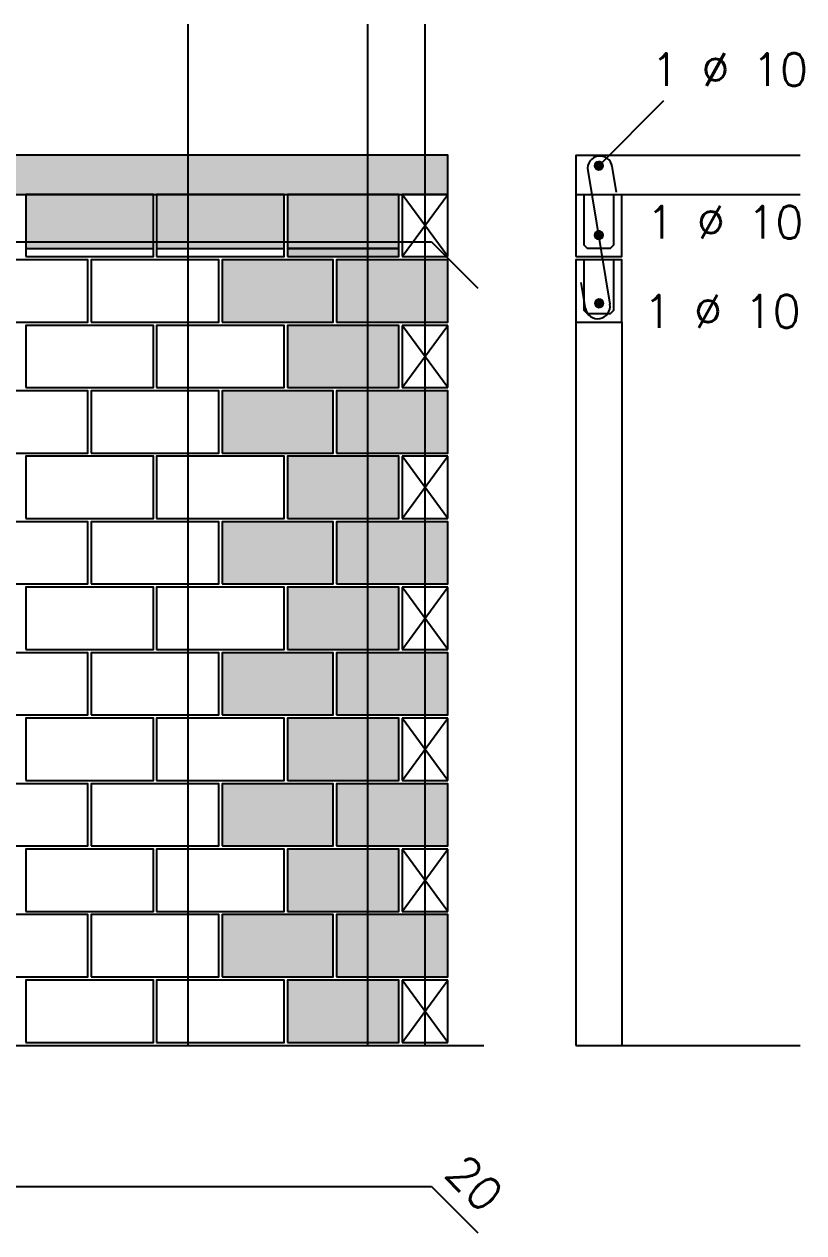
# Model space of a CAD drawing. Extents: x -1.9 to 86, y -1.6 to 60.9.
# Drawn here: x 31.22 to 35.98, y 47.9 to 55.29 of the extents above; entities that cross this region are included whole.
import ezdxf

# ---------------------------------------------------------------- set-up
doc = ezdxf.new("R2010")
doc.units = 0
doc.header["$MEASUREMENT"] = 0
for name, color, linetype in [('PENA_01', 1, 'CONTINUOUS'), ('PENA_02', 2, 'CONTINUOUS'), ('PENA_03', 3, 'CONTINUOUS'), ('PENA_05', 5, 'CONTINUOUS'), ('PENA_09', 254, 'CONTINUOUS'), ('PENA_11', 252, 'CONTINUOUS'), ('PENA_21', 100, 'CONTINUOUS')]:
    doc.layers.add(name, color=color, linetype=linetype)
doc.styles.get("Standard").update_dxf_attribs({"font": 'ROMANS.SHX'})

msp = doc.modelspace()

# ---------------------------------------------------------------- linework, layer by layer
at = {"layer": 'PENA_01', "linetype": 'Continuous'}
for p, q in [((34.729357, 54.422978), (35.127833, 54.821454)), ((31.226489, 53.917978), (32.006489, 53.917978)), ((32.026489, 53.917978), (32.806489, 53.917978)), ((32.826489, 53.917978), (33.506489, 53.917978))]:
    msp.add_line(p, q, dxfattribs=at)
at = {"layer": 'PENA_02', "linetype": 'Continuous'}
for p, q in [((33.806489, 54.247978), (33.526489, 54.247978)), ((33.526489, 54.247978), (33.526489, 53.867978)), ((33.806489, 53.867978), (33.806489, 54.247978)), ((33.526489, 53.867978), (33.806489, 53.867978)), ((33.806489, 53.447978), (33.526489, 53.447978)), ((33.526489, 53.447978), (33.526489, 53.067978)), ((33.806489, 53.067978), (33.806489, 53.447978)), ((33.526489, 53.067978), (33.806489, 53.067978)), ((33.806489, 52.647978), (33.526489, 52.647978)), ((33.526489, 52.647978), (33.526489, 52.267978)), ((33.806489, 52.267978), (33.806489, 52.647978)), ((33.526489, 52.267978), (33.806489, 52.267978)), ((33.806489, 51.847978), (33.526489, 51.847978)), ((33.526489, 51.847978), (33.526489, 51.467978)), ((33.806489, 51.467978), (33.806489, 51.847978)), ((33.526489, 51.467978), (33.806489, 51.467978)), ((33.806489, 51.047978), (33.526489, 51.047978)), ((33.526489, 51.047978), (33.526489, 50.667978)), ((33.806489, 50.667978), (33.806489, 51.047978)), ((33.526489, 50.667978), (33.806489, 50.667978)), ((33.806489, 50.247978), (33.526489, 50.247978)), ((33.526489, 50.247978), (33.526489, 49.867978)), ((33.806489, 49.867978), (33.806489, 50.247978)), ((33.526489, 49.867978), (33.806489, 49.867978)), ((33.806489, 49.447978), (33.526489, 49.447978)), ((33.526489, 49.447978), (33.526489, 49.067978)), ((33.806489, 49.067978), (33.806489, 49.447978)), ((26.326489, 49.047978), (34.026489, 49.047978)), ((33.526489, 49.067978), (33.806489, 49.067978))]:
    msp.add_line(p, q, dxfattribs=at)
for points in [[(26.326489, 54.247978), (33.806489, 54.247978), (33.806489, 54.487978), (26.326489, 54.487978), (26.326489, 54.247978)], [(31.226489, 53.867978), (32.006489, 53.867978), (32.006489, 54.247978), (31.226489, 54.247978), (31.226489, 53.867978)], [(32.026489, 53.867978), (32.806489, 53.867978), (32.806489, 54.247978), (32.026489, 54.247978), (32.026489, 53.867978)], [(32.826489, 53.867978), (33.506489, 53.867978), (33.506489, 54.247978), (32.826489, 54.247978), (32.826489, 53.867978)], [(30.826489, 53.467978), (31.606489, 53.467978), (31.606489, 53.847978), (30.826489, 53.847978), (30.826489, 53.467978)], [(31.626489, 53.467978), (32.406489, 53.467978), (32.406489, 53.847978), (31.626489, 53.847978), (31.626489, 53.467978)], [(32.426489, 53.467978), (33.106489, 53.467978), (33.106489, 53.847978), (32.426489, 53.847978), (32.426489, 53.467978)], [(33.126489, 53.467978), (33.806489, 53.467978), (33.806489, 53.847978), (33.126489, 53.847978), (33.126489, 53.467978)], [(31.226489, 53.067978), (32.006489, 53.067978), (32.006489, 53.447978), (31.226489, 53.447978), (31.226489, 53.067978)], [(32.026489, 53.067978), (32.806489, 53.067978), (32.806489, 53.447978), (32.026489, 53.447978), (32.026489, 53.067978)], [(32.826489, 53.067978), (33.506489, 53.067978), (33.506489, 53.447978), (32.826489, 53.447978), (32.826489, 53.067978)], [(30.826489, 52.667978), (31.606489, 52.667978), (31.606489, 53.047978), (30.826489, 53.047978), (30.826489, 52.667978)], [(31.626489, 52.667978), (32.406489, 52.667978), (32.406489, 53.047978), (31.626489, 53.047978), (31.626489, 52.667978)], [(32.426489, 52.667978), (33.106489, 52.667978), (33.106489, 53.047978), (32.426489, 53.047978), (32.426489, 52.667978)], [(33.126489, 52.667978), (33.806489, 52.667978), (33.806489, 53.047978), (33.126489, 53.047978), (33.126489, 52.667978)], [(31.226489, 52.267978), (32.006489, 52.267978), (32.006489, 52.647978), (31.226489, 52.647978), (31.226489, 52.267978)], [(32.026489, 52.267978), (32.806489, 52.267978), (32.806489, 52.647978), (32.026489, 52.647978), (32.026489, 52.267978)], [(32.826489, 52.267978), (33.506489, 52.267978), (33.506489, 52.647978), (32.826489, 52.647978), (32.826489, 52.267978)], [(30.826489, 51.867978), (31.606489, 51.867978), (31.606489, 52.247978), (30.826489, 52.247978), (30.826489, 51.867978)], [(31.626489, 51.867978), (32.406489, 51.867978), (32.406489, 52.247978), (31.626489, 52.247978), (31.626489, 51.867978)], [(32.426489, 51.867978), (33.106489, 51.867978), (33.106489, 52.247978), (32.426489, 52.247978), (32.426489, 51.867978)], [(33.126489, 51.867978), (33.806489, 51.867978), (33.806489, 52.247978), (33.126489, 52.247978), (33.126489, 51.867978)], [(31.226489, 51.467978), (32.006489, 51.467978), (32.006489, 51.847978), (31.226489, 51.847978), (31.226489, 51.467978)], [(32.026489, 51.467978), (32.806489, 51.467978), (32.806489, 51.847978), (32.026489, 51.847978), (32.026489, 51.467978)], [(32.826489, 51.467978), (33.506489, 51.467978), (33.506489, 51.847978), (32.826489, 51.847978), (32.826489, 51.467978)], [(30.826489, 51.067978), (31.606489, 51.067978), (31.606489, 51.447978), (30.826489, 51.447978), (30.826489, 51.067978)], [(31.626489, 51.067978), (32.406489, 51.067978), (32.406489, 51.447978), (31.626489, 51.447978), (31.626489, 51.067978)], [(32.426489, 51.067978), (33.106489, 51.067978), (33.106489, 51.447978), (32.426489, 51.447978), (32.426489, 51.067978)], [(33.126489, 51.067978), (33.806489, 51.067978), (33.806489, 51.447978), (33.126489, 51.447978), (33.126489, 51.067978)], [(31.226489, 50.667978), (32.006489, 50.667978), (32.006489, 51.047978), (31.226489, 51.047978), (31.226489, 50.667978)], [(32.026489, 50.667978), (32.806489, 50.667978), (32.806489, 51.047978), (32.026489, 51.047978), (32.026489, 50.667978)], [(32.826489, 50.667978), (33.506489, 50.667978), (33.506489, 51.047978), (32.826489, 51.047978), (32.826489, 50.667978)], [(30.826489, 50.267978), (31.606489, 50.267978), (31.606489, 50.647978), (30.826489, 50.647978), (30.826489, 50.267978)], [(31.626489, 50.267978), (32.406489, 50.267978), (32.406489, 50.647978), (31.626489, 50.647978), (31.626489, 50.267978)], [(32.426489, 50.267978), (33.106489, 50.267978), (33.106489, 50.647978), (32.426489, 50.647978), (32.426489, 50.267978)], [(33.126489, 50.267978), (33.806489, 50.267978), (33.806489, 50.647978), (33.126489, 50.647978), (33.126489, 50.267978)], [(31.226489, 49.867978), (32.006489, 49.867978), (32.006489, 50.247978), (31.226489, 50.247978), (31.226489, 49.867978)], [(32.026489, 49.867978), (32.806489, 49.867978), (32.806489, 50.247978), (32.026489, 50.247978), (32.026489, 49.867978)], [(32.826489, 49.867978), (33.506489, 49.867978), (33.506489, 50.247978), (32.826489, 50.247978), (32.826489, 49.867978)], [(30.826489, 49.467978), (31.606489, 49.467978), (31.606489, 49.847978), (30.826489, 49.847978), (30.826489, 49.467978)], [(31.626489, 49.467978), (32.406489, 49.467978), (32.406489, 49.847978), (31.626489, 49.847978), (31.626489, 49.467978)], [(32.426489, 49.467978), (33.106489, 49.467978), (33.106489, 49.847978), (32.426489, 49.847978), (32.426489, 49.467978)], [(33.126489, 49.467978), (33.806489, 49.467978), (33.806489, 49.847978), (33.126489, 49.847978), (33.126489, 49.467978)], [(31.226489, 49.067978), (32.006489, 49.067978), (32.006489, 49.447978), (31.226489, 49.447978), (31.226489, 49.067978)], [(32.026489, 49.067978), (32.806489, 49.067978), (32.806489, 49.447978), (32.026489, 49.447978), (32.026489, 49.067978)], [(32.826489, 49.067978), (33.506489, 49.067978), (33.506489, 49.447978), (32.826489, 49.447978), (32.826489, 49.067978)]]:
    msp.add_lwpolyline(points, dxfattribs=at)
at = {"layer": 'PENA_03', "linetype": 'Continuous'}
for p, q in [((34.589808, 54.487978), (34.589808, 53.867978)), ((34.589808, 54.487978), (35.960487, 54.487978)), ((33.526489, 53.867978), (33.806489, 54.247978)), ((33.806489, 53.867978), (33.526489, 54.247978)), ((34.589808, 54.247978), (35.960487, 54.247978)), ((34.589808, 53.467978), (34.589808, 49.047978)), ((34.869808, 53.467978), (34.869808, 49.047978)), ((33.526489, 53.067978), (33.806489, 53.447978)), ((33.806489, 53.067978), (33.526489, 53.447978)), ((33.526489, 52.267978), (33.806489, 52.647978)), ((33.806489, 52.267978), (33.526489, 52.647978)), ((33.526489, 51.467978), (33.806489, 51.847978)), ((33.806489, 51.467978), (33.526489, 51.847978)), ((33.526489, 50.667978), (33.806489, 51.047978)), ((33.806489, 50.667978), (33.526489, 51.047978)), ((33.526489, 49.867978), (33.806489, 50.247978)), ((33.806489, 49.867978), (33.526489, 50.247978)), ((33.526489, 49.067978), (33.806489, 49.447978)), ((33.806489, 49.067978), (33.526489, 49.447978)), ((34.589808, 49.047978), (35.960487, 49.047978))]:
    msp.add_line(p, q, dxfattribs=at)
for points in [[(34.754357, 54.422978), (34.752195, 54.433146), (34.746085, 54.441556), (34.737082, 54.446754), (34.726743, 54.447841), (34.716857, 54.444628), (34.709131, 54.437672), (34.704903, 54.428176), (34.704903, 54.41778), (34.709131, 54.408283), (34.716857, 54.401327), (34.726743, 54.398115), (34.737082, 54.399201), (34.746085, 54.404399), (34.752195, 54.412809), (34.754357, 54.422978)], [(34.589808, 53.867978), (34.869808, 53.867978), (34.869808, 54.247978)], [(34.819808, 54.247978), (34.819808, 53.937978), (34.799808, 53.917978), (34.659808, 53.917978), (34.639808, 53.937978), (34.639808, 54.247978)], [(34.754357, 53.998968), (34.752195, 54.009136), (34.746085, 54.017547), (34.737082, 54.022744), (34.726743, 54.023831), (34.716857, 54.020619), (34.709131, 54.013663), (34.704903, 54.004166), (34.704903, 53.99377), (34.709131, 53.984273), (34.716857, 53.977317), (34.726743, 53.974105), (34.737082, 53.975192), (34.746085, 53.980389), (34.752195, 53.9888), (34.754357, 53.998968)], [(34.589808, 53.467978), (34.869808, 53.467978), (34.869808, 53.847978), (34.589808, 53.847978), (34.589808, 53.467978)], [(34.819808, 53.847978), (34.819808, 53.537978), (34.799808, 53.517978), (34.659808, 53.517978), (34.639808, 53.537978), (34.639808, 53.847978)], [(34.756404, 53.582978), (34.754243, 53.593146), (34.748132, 53.601556), (34.739129, 53.606754), (34.728791, 53.607841), (34.718904, 53.604628), (34.711179, 53.597672), (34.70695, 53.588176), (34.70695, 53.57778), (34.711179, 53.568283), (34.718904, 53.561327), (34.728791, 53.558115), (34.739129, 53.559201), (34.748132, 53.564399), (34.754243, 53.572809), (34.756404, 53.582978)]]:
    msp.add_lwpolyline(points, dxfattribs=at)
for centre in [(34.729357, 54.422978), (34.729357, 53.998968), (34.731404, 53.582978)]:
    msp.add_circle(centre, 0.025, dxfattribs=at)
for points in [[(34.754357, 54.422978), (34.709131, 54.437672), (34.704903, 54.428176)], [(34.754357, 54.422978), (34.704903, 54.428176), (34.704903, 54.41778)], [(34.754357, 54.422978), (34.704903, 54.41778), (34.709131, 54.408283)], [(34.754357, 54.422978), (34.716857, 54.444628), (34.705864, 54.431528)], [(34.754357, 54.422978), (34.705864, 54.431528), (34.705864, 54.414427)], [(34.754357, 54.422978), (34.705864, 54.414427), (34.716857, 54.401327)], [(34.754357, 54.422978), (34.716857, 54.444628), (34.709131, 54.437672)], [(34.754357, 54.422978), (34.709131, 54.408283), (34.716857, 54.401327)], [(34.754357, 54.422978), (34.726743, 54.447841), (34.716857, 54.444628)], [(34.754357, 54.422978), (34.733698, 54.447598), (34.716857, 54.444628)], [(34.754357, 54.422978), (34.716857, 54.401327), (34.733698, 54.398358)], [(34.754357, 54.422978), (34.716857, 54.401327), (34.726743, 54.398115)], [(34.754357, 54.422978), (34.737082, 54.446754), (34.726743, 54.447841)], [(34.754357, 54.422978), (34.726743, 54.398115), (34.737082, 54.399201)], [(34.754357, 54.422978), (34.748508, 54.439048), (34.733698, 54.447598)], [(34.754357, 54.422978), (34.733698, 54.398358), (34.748508, 54.406908)], [(34.754357, 54.422978), (34.746085, 54.441556), (34.737082, 54.446754)], [(34.754357, 54.422978), (34.737082, 54.399201), (34.746085, 54.404399)], [(34.754357, 54.422978), (34.752195, 54.433146), (34.746085, 54.441556)], [(34.754357, 54.422978), (34.746085, 54.404399), (34.752195, 54.412809)], [(34.754357, 54.422978), (34.748508, 54.406908), (34.754357, 54.422978)], [(34.754357, 54.422978), (34.752195, 54.412809), (34.754357, 54.422978)], [(34.754357, 53.998968), (34.709131, 54.013663), (34.704903, 54.004166)], [(34.754357, 53.998968), (34.704903, 54.004166), (34.704903, 53.99377)], [(34.754357, 53.998968), (34.704903, 53.99377), (34.709131, 53.984273)], [(34.754357, 53.998968), (34.716857, 54.020619), (34.705864, 54.007518)], [(34.754357, 53.998968), (34.705864, 54.007518), (34.705864, 53.990417)], [(34.754357, 53.998968), (34.705864, 53.990417), (34.716857, 53.977317)], [(34.754357, 53.998968), (34.716857, 54.020619), (34.709131, 54.013663)], [(34.754357, 53.998968), (34.709131, 53.984273), (34.716857, 53.977317)], [(34.754357, 53.998968), (34.726743, 54.023831), (34.716857, 54.020619)], [(34.754357, 53.998968), (34.733698, 54.023588), (34.716857, 54.020619)], [(34.754357, 53.998968), (34.716857, 53.977317), (34.733698, 53.974348)], [(34.754357, 53.998968), (34.716857, 53.977317), (34.726743, 53.974105)], [(34.754357, 53.998968), (34.737082, 54.022744), (34.726743, 54.023831)], [(34.754357, 53.998968), (34.726743, 53.974105), (34.737082, 53.975192)], [(34.754357, 53.998968), (34.748508, 54.015038), (34.733698, 54.023588)], [(34.754357, 53.998968), (34.733698, 53.974348), (34.748508, 53.982898)], [(34.754357, 53.998968), (34.746085, 54.017547), (34.737082, 54.022744)], [(34.754357, 53.998968), (34.737082, 53.975192), (34.746085, 53.980389)], [(34.754357, 53.998968), (34.752195, 54.009136), (34.746085, 54.017547)], [(34.754357, 53.998968), (34.746085, 53.980389), (34.752195, 53.9888)], [(34.754357, 53.998968), (34.748508, 53.982898), (34.754357, 53.998968)], [(34.754357, 53.998968), (34.752195, 53.9888), (34.754357, 53.998968)], [(34.756404, 53.582978), (34.728791, 53.607841), (34.718904, 53.604628)], [(34.756404, 53.582978), (34.735745, 53.607598), (34.718904, 53.604628)], [(34.756404, 53.582978), (34.739129, 53.606754), (34.728791, 53.607841)], [(34.756404, 53.582978), (34.750555, 53.599048), (34.735745, 53.607598)], [(34.756404, 53.582978), (34.748132, 53.601556), (34.739129, 53.606754)], [(34.756404, 53.582978), (34.711179, 53.597672), (34.70695, 53.588176)], [(34.756404, 53.582978), (34.70695, 53.588176), (34.70695, 53.57778)], [(34.756404, 53.582978), (34.70695, 53.57778), (34.711179, 53.568283)], [(34.756404, 53.582978), (34.718904, 53.604628), (34.707912, 53.591528)], [(34.756404, 53.582978), (34.707912, 53.591528), (34.707912, 53.574427)], [(34.756404, 53.582978), (34.707912, 53.574427), (34.718904, 53.561327)], [(34.756404, 53.582978), (34.718904, 53.604628), (34.711179, 53.597672)], [(34.756404, 53.582978), (34.711179, 53.568283), (34.718904, 53.561327)], [(34.756404, 53.582978), (34.718904, 53.561327), (34.735745, 53.558358)], [(34.756404, 53.582978), (34.718904, 53.561327), (34.728791, 53.558115)], [(34.756404, 53.582978), (34.728791, 53.558115), (34.739129, 53.559201)], [(34.756404, 53.582978), (34.735745, 53.558358), (34.750555, 53.566908)], [(34.756404, 53.582978), (34.739129, 53.559201), (34.748132, 53.564399)], [(34.756404, 53.582978), (34.754243, 53.593146), (34.748132, 53.601556)], [(34.756404, 53.582978), (34.748132, 53.564399), (34.754243, 53.572809)], [(34.756404, 53.582978), (34.750555, 53.566908), (34.756404, 53.582978)], [(34.756404, 53.582978), (34.754243, 53.572809), (34.756404, 53.582978)]]:
    msp.add_solid(points, dxfattribs=at)
at = {"layer": 'PENA_05', "linetype": 'Continuous'}
for p, q in [((34.837975, 54.260912), (34.811748, 54.418748)), ((34.661804, 54.393833), (34.797569, 53.576761)), ((26.426489, 53.957978), (33.706489, 53.957978)), ((33.706489, 53.957978), (33.989332, 53.675135)), ((34.647625, 53.551846), (34.621399, 53.709682)), ((26.426489, 48.187108), (33.706489, 48.187108)), ((33.706489, 48.187108), (33.989332, 47.904265))]:
    msp.add_line(p, q, dxfattribs=at)
for points in [[(32.216489, 55.287978), (32.216489, 49.047978)], [(33.316489, 55.287978), (33.316489, 49.047978)], [(33.666489, 55.287978), (33.666489, 49.047978)]]:
    msp.add_lwpolyline(points, dxfattribs=at)
for centre, start, end in [((34.736776, 54.406291), 9.434094, 189.434094), ((34.722597, 53.564304), 189.434094, 9.434094)]:
    msp.add_arc(centre, 0.076, start, end, dxfattribs=at)
at = {"layer": 'PENA_09', "linetype": 'Continuous'}
for points in [[(31.226489, 53.917978), (32.006489, 53.917978), (32.006489, 54.247978), (31.226489, 54.247978), (31.226489, 53.917978)], [(32.026489, 53.917978), (32.806489, 53.917978), (32.806489, 54.247978), (32.026489, 54.247978), (32.026489, 53.917978)], [(32.826489, 53.917978), (33.506489, 53.917978), (33.506489, 54.247978), (32.826489, 54.247978), (32.826489, 53.917978)]]:
    msp.add_lwpolyline(points, dxfattribs=at)
for points in [[(31.226489, 53.917978), (32.006489, 53.917978), (32.006489, 54.247978)], [(31.226489, 53.917978), (32.006489, 54.247978), (31.226489, 54.247978)], [(31.226489, 53.917978), (31.226489, 54.247978), (31.226489, 53.917978)], [(32.026489, 53.917978), (32.806489, 53.917978), (32.806489, 54.247978)], [(32.026489, 53.917978), (32.806489, 54.247978), (32.026489, 54.247978)], [(32.026489, 53.917978), (32.026489, 54.247978), (32.026489, 53.917978)], [(32.826489, 53.917978), (33.506489, 53.917978), (33.506489, 54.247978)], [(32.826489, 53.917978), (33.506489, 54.247978), (32.826489, 54.247978)], [(32.826489, 53.917978), (32.826489, 54.247978), (32.826489, 53.917978)]]:
    msp.add_solid(points, dxfattribs=at)
at = {"layer": 'PENA_11', "linetype": 'Continuous'}
for points in [[(26.326489, 54.247978), (33.806489, 54.247978), (33.806489, 54.487978)], [(26.326489, 54.247978), (33.806489, 54.487978), (26.326489, 54.487978)]]:
    msp.add_solid(points, dxfattribs=at)
at = {"layer": 'PENA_21', "linetype": 'Continuous'}
for points in [[(32.826489, 53.867978), (33.506489, 53.867978), (33.506489, 53.917978), (32.826489, 53.917978), (32.826489, 53.867978)], [(32.426489, 53.467978), (33.106489, 53.467978), (33.106489, 53.847978), (32.426489, 53.847978), (32.426489, 53.467978)], [(33.126489, 53.467978), (33.806489, 53.467978), (33.806489, 53.847978), (33.126489, 53.847978), (33.126489, 53.467978)], [(32.826489, 53.067978), (33.506489, 53.067978), (33.506489, 53.447978), (32.826489, 53.447978), (32.826489, 53.067978)], [(32.426489, 52.667978), (33.106489, 52.667978), (33.106489, 53.047978), (32.426489, 53.047978), (32.426489, 52.667978)], [(33.126489, 52.667978), (33.806489, 52.667978), (33.806489, 53.047978), (33.126489, 53.047978), (33.126489, 52.667978)], [(32.826489, 52.267978), (33.506489, 52.267978), (33.506489, 52.647978), (32.826489, 52.647978), (32.826489, 52.267978)], [(32.426489, 51.867978), (33.106489, 51.867978), (33.106489, 52.247978), (32.426489, 52.247978), (32.426489, 51.867978)], [(33.126489, 51.867978), (33.806489, 51.867978), (33.806489, 52.247978), (33.126489, 52.247978), (33.126489, 51.867978)], [(32.826489, 51.467978), (33.506489, 51.467978), (33.506489, 51.847978), (32.826489, 51.847978), (32.826489, 51.467978)], [(32.426489, 51.067978), (33.106489, 51.067978), (33.106489, 51.447978), (32.426489, 51.447978), (32.426489, 51.067978)], [(33.126489, 51.067978), (33.806489, 51.067978), (33.806489, 51.447978), (33.126489, 51.447978), (33.126489, 51.067978)], [(32.826489, 50.667978), (33.506489, 50.667978), (33.506489, 51.047978), (32.826489, 51.047978), (32.826489, 50.667978)], [(32.426489, 50.267978), (33.106489, 50.267978), (33.106489, 50.647978), (32.426489, 50.647978), (32.426489, 50.267978)], [(33.126489, 50.267978), (33.806489, 50.267978), (33.806489, 50.647978), (33.126489, 50.647978), (33.126489, 50.267978)], [(32.826489, 49.867978), (33.506489, 49.867978), (33.506489, 50.247978), (32.826489, 50.247978), (32.826489, 49.867978)], [(32.426489, 49.467978), (33.106489, 49.467978), (33.106489, 49.847978), (32.426489, 49.847978), (32.426489, 49.467978)], [(33.126489, 49.467978), (33.806489, 49.467978), (33.806489, 49.847978), (33.126489, 49.847978), (33.126489, 49.467978)], [(32.826489, 49.067978), (33.506489, 49.067978), (33.506489, 49.447978), (32.826489, 49.447978), (32.826489, 49.067978)]]:
    msp.add_lwpolyline(points, dxfattribs=at)
for points in [[(32.826489, 53.867978), (33.506489, 53.867978), (33.506489, 53.917978)], [(32.826489, 53.867978), (33.506489, 53.917978), (32.826489, 53.917978)], [(32.826489, 53.867978), (32.826489, 53.917978), (32.826489, 53.867978)], [(32.426489, 53.467978), (33.106489, 53.467978), (33.106489, 53.847978)], [(32.426489, 53.467978), (33.106489, 53.847978), (32.426489, 53.847978)], [(32.426489, 53.467978), (32.426489, 53.847978), (32.426489, 53.467978)], [(33.126489, 53.467978), (33.806489, 53.467978), (33.806489, 53.847978)], [(33.126489, 53.467978), (33.806489, 53.847978), (33.126489, 53.847978)], [(33.126489, 53.467978), (33.126489, 53.847978), (33.126489, 53.467978)], [(32.826489, 53.067978), (33.506489, 53.067978), (33.506489, 53.447978)], [(32.826489, 53.067978), (33.506489, 53.447978), (32.826489, 53.447978)], [(32.826489, 53.067978), (32.826489, 53.447978), (32.826489, 53.067978)], [(32.426489, 52.667978), (33.106489, 52.667978), (33.106489, 53.047978)], [(32.426489, 52.667978), (33.106489, 53.047978), (32.426489, 53.047978)], [(32.426489, 52.667978), (32.426489, 53.047978), (32.426489, 52.667978)], [(33.126489, 52.667978), (33.806489, 52.667978), (33.806489, 53.047978)], [(33.126489, 52.667978), (33.806489, 53.047978), (33.126489, 53.047978)], [(33.126489, 52.667978), (33.126489, 53.047978), (33.126489, 52.667978)], [(32.826489, 52.267978), (33.506489, 52.267978), (33.506489, 52.647978)], [(32.826489, 52.267978), (33.506489, 52.647978), (32.826489, 52.647978)], [(32.826489, 52.267978), (32.826489, 52.647978), (32.826489, 52.267978)], [(32.426489, 51.867978), (33.106489, 51.867978), (33.106489, 52.247978)], [(32.426489, 51.867978), (33.106489, 52.247978), (32.426489, 52.247978)], [(32.426489, 51.867978), (32.426489, 52.247978), (32.426489, 51.867978)], [(33.126489, 51.867978), (33.806489, 51.867978), (33.806489, 52.247978)], [(33.126489, 51.867978), (33.806489, 52.247978), (33.126489, 52.247978)], [(33.126489, 51.867978), (33.126489, 52.247978), (33.126489, 51.867978)], [(32.826489, 51.467978), (33.506489, 51.467978), (33.506489, 51.847978)], [(32.826489, 51.467978), (33.506489, 51.847978), (32.826489, 51.847978)], [(32.826489, 51.467978), (32.826489, 51.847978), (32.826489, 51.467978)], [(32.426489, 51.067978), (33.106489, 51.067978), (33.106489, 51.447978)], [(32.426489, 51.067978), (33.106489, 51.447978), (32.426489, 51.447978)], [(32.426489, 51.067978), (32.426489, 51.447978), (32.426489, 51.067978)], [(33.126489, 51.067978), (33.806489, 51.067978), (33.806489, 51.447978)], [(33.126489, 51.067978), (33.806489, 51.447978), (33.126489, 51.447978)], [(33.126489, 51.067978), (33.126489, 51.447978), (33.126489, 51.067978)], [(32.826489, 50.667978), (33.506489, 50.667978), (33.506489, 51.047978)], [(32.826489, 50.667978), (33.506489, 51.047978), (32.826489, 51.047978)], [(32.826489, 50.667978), (32.826489, 51.047978), (32.826489, 50.667978)], [(32.426489, 50.267978), (33.106489, 50.267978), (33.106489, 50.647978)], [(32.426489, 50.267978), (33.106489, 50.647978), (32.426489, 50.647978)], [(32.426489, 50.267978), (32.426489, 50.647978), (32.426489, 50.267978)], [(33.126489, 50.267978), (33.806489, 50.267978), (33.806489, 50.647978)], [(33.126489, 50.267978), (33.806489, 50.647978), (33.126489, 50.647978)], [(33.126489, 50.267978), (33.126489, 50.647978), (33.126489, 50.267978)], [(32.826489, 49.867978), (33.506489, 49.867978), (33.506489, 50.247978)], [(32.826489, 49.867978), (33.506489, 50.247978), (32.826489, 50.247978)], [(32.826489, 49.867978), (32.826489, 50.247978), (32.826489, 49.867978)], [(32.426489, 49.467978), (33.106489, 49.467978), (33.106489, 49.847978)], [(32.426489, 49.467978), (33.106489, 49.847978), (32.426489, 49.847978)], [(32.426489, 49.467978), (32.426489, 49.847978), (32.426489, 49.467978)], [(33.126489, 49.467978), (33.806489, 49.467978), (33.806489, 49.847978)], [(33.126489, 49.467978), (33.806489, 49.847978), (33.126489, 49.847978)], [(33.126489, 49.467978), (33.126489, 49.847978), (33.126489, 49.467978)], [(32.826489, 49.067978), (33.506489, 49.067978), (33.506489, 49.447978)], [(32.826489, 49.067978), (33.506489, 49.447978), (32.826489, 49.447978)], [(32.826489, 49.067978), (32.826489, 49.447978), (32.826489, 49.067978)]]:
    msp.add_solid(points, dxfattribs=at)

# ---------------------------------------------------------------- texts
at = {"layer": 'PENA_03', "linetype": 'Continuous'}
for p in [(35.048711, 54.910531), (35.020645, 53.977841), (35.003232, 53.43369)]:
    msp.add_text('1 %%c 10', height=0.2, dxfattribs=at).set_placement(p)
msp.add_text('20', height=0.2, rotation=315, dxfattribs=at).set_placement((33.7772, 48.257818))

doc.saveas('drawing.dxf')
